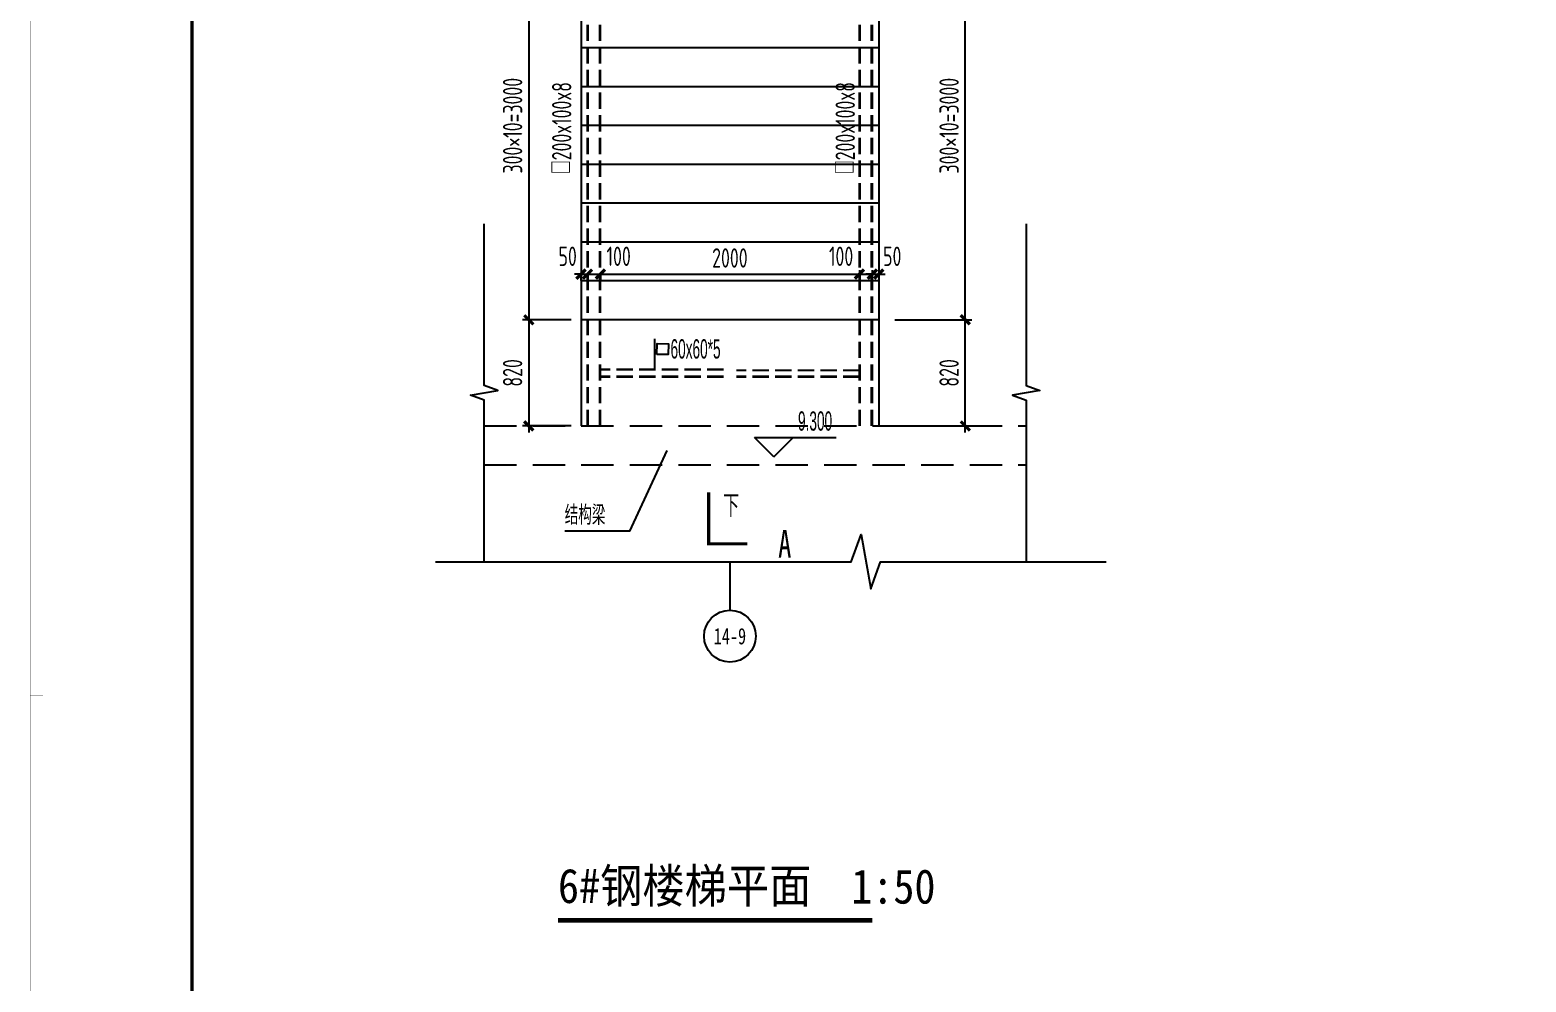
# Model space of a CAD drawing. Extents: x 458696 to 839151, y -191463 to 35158.
# Drawn here: x 505277 to 516832, y -168670 to -161313 of the extents above; entities that cross this region are included whole.
import ezdxf
from ezdxf.enums import TextEntityAlignment as Align

# ---------------------------------------------------------------- set-up
doc = ezdxf.new("R2010")
doc.units = 0
doc.header["$LTSCALE"] = 500
doc.linetypes.add('DASH', pattern=[0.35, 0.25, -0.1])
doc.linetypes.add('DASHED', pattern=[0.75, 0.5, -0.25])
doc.layers.get('0').update_dxf_attribs({"linetype": 'CONTINUOUS'})
doc.layers.get('Defpoints').update_dxf_attribs({"color": 167, "linetype": 'CONTINUOUS'})
for name, color, linetype in [('01-标注_标高', 200, 'CONTINUOUS'), ('01-标注_符号', 200, 'CONTINUOUS'), ('02-TEXT_标注', 130, 'CONTINUOUS'), ('104-14# 核心筒$2$01-标注_轴线坐标', 132, 'CONTINUOUS'), ('104-14# 核心筒$2$AXIS_TEXT', 7, 'CONTINUOUS'), ('A-E_电梯', 171, 'CONTINUOUS'), ('BEAM', 4, 'DASHED'), ('DIM', 3, 'CONTINUOUS'), ('DIM_SYMB', 3, 'CONTINUOUS'), ('PUB_TEXT', 7, 'CONTINUOUS'), ('TEXT', 7, 'CONTINUOUS')]:
    doc.layers.add(name, color=color, linetype=linetype)
doc.styles.add('104-14# 核心筒$3$_TCH_AXIS', font='STXIHEI.TTF', dxfattribs={"width": 0.75})
doc.styles.add('_TCH_DIM', font='ros.shx', dxfattribs={"width": 0.8, "bigfont": 'jd.shx'})
doc.styles.add('_TCH_LABEL', font='STXIHEI.TTF', dxfattribs={"width": 0.75})
doc.styles.add('TSSD_Dimension', font='tssdeng.shx', dxfattribs={"width": 0.7, "bigfont": 'TSSDCHN.SHX'})
doc.styles.add('TSSD_Label', font='Tssdeng.shx', dxfattribs={"width": 0.7, "bigfont": 'Hztxt.shx'})
doc.styles.add('宋体', font='', dxfattribs={"width": 0.9})
doc.styles.get('宋体').set_extended_font_data('SimSun')
doc.dimstyles.new('TSAN_50_50', dxfattribs={"dimtxt": 225, "dimasz": 50, "dimexe": 50, "dimexo": 125, "dimgap": 50, "dimtad": 2, "dimzin": 0, "dimdsep": 46, "dimtxsty": 'TSSD_Dimension', "dimblk": 'CLOSEDBLANK', "dimblk1": 'CLOSEDBLANK', "dimblk2": 'CLOSEDBLANK', "dimcen": 0, "dimdle": 50, "dimclrt": 7, "dimadec": 0, "dimazin": 0, "dimtfac": 1, "dimtdec": 0, "dimtix": 1, "dimtmove": 2, "dimatfit": 3, "dimldrblk": 'CLOSEDBLANK', "dimfxl": 1, "dimtolj": 1, "dimtzin": 0, "dimarcsym": 0})
doc.dimstyles.new('TSSD_50_50', dxfattribs={"dimtxt": 150, "dimasz": 50, "dimexe": 50, "dimexo": 125, "dimgap": 50, "dimtad": 1, "dimdec": 0, "dimzin": 0, "dimdsep": 46, "dimtxsty": 'TSSD_Dimension', "dimblk": 'ARCHTICK', "dimblk1": 'ARCHTICK', "dimblk2": 'ARCHTICK', "dimcen": 0, "dimdle": 50, "dimclrt": 7, "dimadec": 0, "dimazin": 0, "dimtfac": 1, "dimtdec": 0, "dimtix": 1, "dimtmove": 2, "dimatfit": 3, "dimfxl": 1, "dimtolj": 1, "dimtzin": 0, "dimarcsym": 0})

# ---------------------------------------------------------------- blocks, each defined once
blk = doc.blocks.new('图框-A1')
for points, const_width in [([(0, 0), (841, 0), (841, 594), (0, 594)], 0.05), ([(766, 584), (25, 584), (25, 10), (766, 10)], 0.5)]:
    blk.add_lwpolyline(points, close=True, dxfattribs=dict(const_width=const_width))
at = {"const_width": 0.05}
blk.add_lwpolyline([(0, 297), (2, 297)], dxfattribs=at)
blk = doc.blocks.new('_ArchTick')
at = {"color": 0, "const_width": 0.5}
blk.add_lwpolyline([(-0.71, -0.71), (0.71, 0.71)], dxfattribs=at)
blk = doc.blocks.new('*D1034')
at = {"layer": 'Defpoints', "color": 0, "transparency": 16777216}
for p in [(511833, -163553), (512501, -163553), (511833, -164373)]:
    blk.add_point(p, dxfattribs=at)
at = {"layer": 'DIM', "color": 0, "lineweight": -2, "transparency": 16777216}
for p, q in [((512501, -164423), (512501, -163503)), ((511958, -163553), (512551, -163553)), ((511958, -164373), (512551, -164373))]:
    blk.add_line(p, q, dxfattribs=at)
at = {"layer": 'DIM', "color": 0, "lineweight": -2, "transparency": 16777216, "xscale": 50, "yscale": 50, "zscale": 50}
for p, rotation in [((512501, -163553), 90), ((512501, -164373), 270)]:
    blk.add_blockref('_ArchTick', p, dxfattribs=dict(at, rotation=rotation))
at = {"layer": 'DIM', "color": 7, "transparency": 16777216, "insert": (512376, -163963), "char_height": 150, "attachment_point": 5, "rotation": 90, "style": 'TSSD_Dimension'}
blk.add_mtext('\\A1;820', dxfattribs=at)
blk = doc.blocks.new('*D1035')
at = {"layer": 'Defpoints', "color": 0, "transparency": 16777216}
for p in [(511833, -160553), (512501, -160553), (511833, -163553)]:
    blk.add_point(p, dxfattribs=at)
at = {"layer": 'DIM', "color": 0, "lineweight": -2, "transparency": 16777216}
for p, q in [((512501, -163603), (512501, -160503)), ((511958, -160553), (512551, -160553)), ((511958, -163553), (512551, -163553))]:
    blk.add_line(p, q, dxfattribs=at)
at = {"layer": 'DIM', "color": 0, "lineweight": -2, "transparency": 16777216, "xscale": 50, "yscale": 50, "zscale": 50}
for p, rotation in [((512501, -160553), 90), ((512501, -163553), 270)]:
    blk.add_blockref('_ArchTick', p, dxfattribs=dict(at, rotation=rotation))
at = {"layer": 'DIM', "color": 7, "transparency": 16777216, "insert": (512376, -162053), "char_height": 150, "attachment_point": 5, "rotation": 90, "style": 'TSSD_Dimension'}
blk.add_mtext('\\A1;300×10=3000', dxfattribs=at)
blk = doc.blocks.new('_ClosedBlank')
at = {"color": 0}
blk.add_lwpolyline([(0, 0, 0, 0.658, 0), (-2.5, 0, 0.658, 0.658, 0)], format="xyseb", dxfattribs=at)
blk = doc.blocks.new('*D1045')
at = {"layer": 'Defpoints', "color": 0, "transparency": 16777216}
for p in [(514558, -154837), (509340, -159161), (509533, -159361), (509533, -159361), (509533, -164373)]:
    blk.add_point(p, dxfattribs=at)
at = {"layer": 'DIM', "color": 0, "lineweight": -2, "transparency": 16777216}
for p, q in [((509533, -159236), (509533, -159033)), ((509440, -159444), (509290, -159580))]:
    blk.add_line(p, q, dxfattribs=at)
blk.add_arc((509533, -159361), 278, 100.332, 211.668, dxfattribs=at)
at = {"layer": 'DIM', "color": 0, "lineweight": -2, "transparency": 16777216, "xscale": 50, "yscale": 50, "zscale": 50}
for p, rotation in [((509533, -159083), 5.166011780229795), ((509327, -159546), 306.8339882197698)]:
    blk.add_blockref('_ClosedBlank', p, dxfattribs=dict(at, rotation=rotation))
at = {"layer": 'DIM', "color": 7, "transparency": 16777216, "insert": (509131, -159182), "char_height": 225, "attachment_point": 5, "rotation": 66, "style": 'TSSD_Dimension'}
blk.add_mtext('\\A1;132°', dxfattribs=at)
blk = doc.blocks.new('*D1050')
at = {"layer": 'Defpoints', "color": 0, "transparency": 16777216}
for p in [(509583, -163553), (509130, -164373), (509583, -164373)]:
    blk.add_point(p, dxfattribs=at)
at = {"layer": 'DIM', "color": 0, "lineweight": -2, "transparency": 16777216}
for p, q in [((509130, -163503), (509130, -164423)), ((509458, -163553), (509080, -163553)), ((509458, -164373), (509080, -164373))]:
    blk.add_line(p, q, dxfattribs=at)
at = {"layer": 'DIM', "color": 0, "lineweight": -2, "transparency": 16777216, "xscale": 50, "yscale": 50, "zscale": 50}
for p, rotation in [((509130, -163553), 90), ((509130, -164373), 270)]:
    blk.add_blockref('_ArchTick', p, dxfattribs=dict(at, rotation=rotation))
at = {"layer": 'DIM', "color": 7, "transparency": 16777216, "insert": (509005, -163963), "char_height": 150, "attachment_point": 5, "rotation": 90, "style": 'TSSD_Dimension'}
blk.add_mtext('\\A1;820', dxfattribs=at)
blk = doc.blocks.new('*D1051')
at = {"layer": 'Defpoints', "color": 0, "transparency": 16777216}
for p in [(509583, -160553), (509130, -163553), (509583, -163553)]:
    blk.add_point(p, dxfattribs=at)
at = {"layer": 'DIM', "color": 0, "lineweight": -2, "transparency": 16777216}
for p, q in [((509130, -160503), (509130, -163603)), ((509458, -160553), (509080, -160553)), ((509458, -163553), (509080, -163553))]:
    blk.add_line(p, q, dxfattribs=at)
at = {"layer": 'DIM', "color": 0, "lineweight": -2, "transparency": 16777216, "xscale": 50, "yscale": 50, "zscale": 50}
for p, rotation in [((509130, -160553), 90), ((509130, -163553), 270)]:
    blk.add_blockref('_ArchTick', p, dxfattribs=dict(at, rotation=rotation))
at = {"layer": 'DIM', "color": 7, "transparency": 16777216, "insert": (509005, -162053), "char_height": 150, "attachment_point": 5, "rotation": 90, "style": 'TSSD_Dimension'}
blk.add_mtext('\\A1;300×10=3000', dxfattribs=at)
blk = doc.blocks.new('*D1102')
at = {"layer": 'Defpoints', "color": 0, "transparency": 16777216}
for p in [(509533, -163065), (509583, -163065), (509583, -163200)]:
    blk.add_point(p, dxfattribs=at)
at = {"layer": 'DIM', "color": 0, "lineweight": -2, "transparency": 16777216}
for p, q in [((509533, -163200), (509483, -163200)), ((509533, -163190), (509533, -163250)), ((509533, -163200), (509583, -163200)), ((509583, -163190), (509583, -163250)), ((509583, -163200), (509633, -163200))]:
    blk.add_line(p, q, dxfattribs=at)
at = {"layer": 'DIM', "color": 0, "lineweight": -2, "transparency": 16777216, "xscale": 50, "yscale": 50, "zscale": 50}
blk.add_blockref('_ArchTick', (509533, -163200), dxfattribs=at)
at = {"layer": 'DIM', "color": 0, "lineweight": -2, "transparency": 16777216, "xscale": 50, "yscale": 50, "zscale": 50, "rotation": 180}
blk.add_blockref('_ArchTick', (509583, -163200), dxfattribs=at)
at = {"layer": 'DIM', "color": 7, "transparency": 16777216, "insert": (509430, -163062), "char_height": 150, "attachment_point": 5, "style": 'TSSD_Dimension'}
blk.add_mtext('\\A1;50', dxfattribs=at)
blk = doc.blocks.new('*D1103')
at = {"layer": 'Defpoints', "color": 0, "transparency": 16777216}
for p in [(509583, -163065), (509683, -163065), (509683, -163200)]:
    blk.add_point(p, dxfattribs=at)
at = {"layer": 'DIM', "color": 0, "lineweight": -2, "transparency": 16777216}
for p, q in [((509533, -163200), (509733, -163200)), ((509583, -163190), (509583, -163250)), ((509683, -163190), (509683, -163250))]:
    blk.add_line(p, q, dxfattribs=at)
at = {"layer": 'DIM', "color": 0, "lineweight": -2, "transparency": 16777216, "xscale": 50, "yscale": 50, "zscale": 50, "rotation": 180}
blk.add_blockref('_ArchTick', (509583, -163200), dxfattribs=at)
at = {"layer": 'DIM', "color": 0, "lineweight": -2, "transparency": 16777216, "xscale": 50, "yscale": 50, "zscale": 50}
blk.add_blockref('_ArchTick', (509683, -163200), dxfattribs=at)
at = {"layer": 'DIM', "color": 7, "transparency": 16777216, "insert": (509824, -163062), "char_height": 150, "attachment_point": 5, "style": 'TSSD_Dimension'}
blk.add_mtext('\\A1;100', dxfattribs=at)
blk = doc.blocks.new('*D1104')
at = {"layer": 'Defpoints', "color": 0, "transparency": 16777216}
for p in [(509683, -163065), (511683, -163065), (511683, -163200)]:
    blk.add_point(p, dxfattribs=at)
at = {"layer": 'DIM', "color": 0, "lineweight": -2, "transparency": 16777216}
for p, q in [((509633, -163200), (511733, -163200)), ((509683, -163190), (509683, -163250)), ((511683, -163190), (511683, -163250))]:
    blk.add_line(p, q, dxfattribs=at)
at = {"layer": 'DIM', "color": 0, "lineweight": -2, "transparency": 16777216, "xscale": 50, "yscale": 50, "zscale": 50, "rotation": 180}
blk.add_blockref('_ArchTick', (509683, -163200), dxfattribs=at)
at = {"layer": 'DIM', "color": 0, "lineweight": -2, "transparency": 16777216, "xscale": 50, "yscale": 50, "zscale": 50}
blk.add_blockref('_ArchTick', (511683, -163200), dxfattribs=at)
at = {"layer": 'DIM', "color": 7, "transparency": 16777216, "insert": (510683, -163075), "char_height": 150, "attachment_point": 5, "style": 'TSSD_Dimension'}
blk.add_mtext('\\A1;2000', dxfattribs=at)
blk = doc.blocks.new('*D1105')
at = {"layer": 'Defpoints', "color": 0, "transparency": 16777216}
for p in [(511683, -163045), (511783, -163045), (511783, -163200)]:
    blk.add_point(p, dxfattribs=at)
at = {"layer": 'DIM', "color": 0, "lineweight": -2, "transparency": 16777216}
for p, q in [((511633, -163200), (511833, -163200)), ((511683, -163170), (511683, -163250)), ((511783, -163170), (511783, -163250))]:
    blk.add_line(p, q, dxfattribs=at)
at = {"layer": 'DIM', "color": 0, "lineweight": -2, "transparency": 16777216, "xscale": 50, "yscale": 50, "zscale": 50, "rotation": 180}
blk.add_blockref('_ArchTick', (511683, -163200), dxfattribs=at)
at = {"layer": 'DIM', "color": 0, "lineweight": -2, "transparency": 16777216, "xscale": 50, "yscale": 50, "zscale": 50}
blk.add_blockref('_ArchTick', (511783, -163200), dxfattribs=at)
at = {"layer": 'DIM', "color": 7, "transparency": 16777216, "insert": (511542, -163062), "char_height": 150, "attachment_point": 5, "style": 'TSSD_Dimension'}
blk.add_mtext('\\A1;100', dxfattribs=at)
blk = doc.blocks.new('*D1106')
at = {"layer": 'Defpoints', "color": 0, "transparency": 16777216}
for p in [(511783, -163045), (511833, -163045), (511833, -163200)]:
    blk.add_point(p, dxfattribs=at)
at = {"layer": 'DIM', "color": 0, "lineweight": -2, "transparency": 16777216}
for p, q in [((511783, -163200), (511733, -163200)), ((511783, -163170), (511783, -163250)), ((511783, -163200), (511833, -163200)), ((511833, -163170), (511833, -163250)), ((511833, -163200), (511883, -163200))]:
    blk.add_line(p, q, dxfattribs=at)
at = {"layer": 'DIM', "color": 0, "lineweight": -2, "transparency": 16777216, "xscale": 50, "yscale": 50, "zscale": 50}
blk.add_blockref('_ArchTick', (511783, -163200), dxfattribs=at)
at = {"layer": 'DIM', "color": 0, "lineweight": -2, "transparency": 16777216, "xscale": 50, "yscale": 50, "zscale": 50, "rotation": 180}
blk.add_blockref('_ArchTick', (511833, -163200), dxfattribs=at)
at = {"layer": 'DIM', "color": 7, "transparency": 16777216, "insert": (511937, -163062), "char_height": 150, "attachment_point": 5, "style": 'TSSD_Dimension'}
blk.add_mtext('\\A1;50', dxfattribs=at)

msp = doc.modelspace()

# ---------------------------------------------------------------- linework, layer by layer
msp.add_line((510103.045, -163935.461), (510103.188, -163699.682))
msp.add_lwpolyline([(510119.084, -163820.685), (510120.35, -163735.983), (510207.762, -163737.29), (510206.496, -163821.992)], close=True)
msp.add_lwpolyline([(510195.243, -164562.972), (509907.333, -165186.836), (509406.909, -165186.836)])
at = {"layer": '01-标注_标高'}
for p, q in [((511022.317, -164611.496), (510872.317, -164461.496)), ((510872.317, -164461.496), (511502.682, -164461.496)), ((511022.317, -164611.496), (511172.317, -164461.496))]:
    msp.add_line(p, q, dxfattribs=at)
at = {"layer": '01-标注_符号'}
for points in [[(508784.985, -165421.866), (508784.985, -164172.977), (508679.985, -164134.76), (508889.985, -164097.732), (508784.985, -164060.477), (508784.985, -162811.589)], [(512971.619, -162811.589), (512971.619, -164060.477), (513076.619, -164098.694), (512866.619, -164135.723), (512971.619, -164172.977), (512971.619, -165421.866)], [(508408.538, -165421.866), (511620.824, -165421.866), (511697.257, -165211.866), (511771.315, -165631.866), (511845.824, -165421.866), (513589.769, -165421.866)]]:
    msp.add_lwpolyline(points, dxfattribs=at)
at = {"layer": '01-标注_符号', "const_width": 25}
msp.add_lwpolyline([(510518.306, -164885.987), (510518.306, -165283.932), (510818.306, -165283.932)], dxfattribs=at)
at = {"layer": '104-14# 核心筒$2$01-标注_轴线坐标'}
msp.add_line((510683.324, -165421.866), (510683.324, -165796.866), dxfattribs=at)
msp.add_circle((510683.324, -165996.866), 200, dxfattribs=at)
at = {"layer": 'A-E_电梯'}
for p, q in [((509533.324, -159360.576), (509533.324, -164372.589)), ((511833.324, -160384.602), (511833.324, -164372.589)), ((511833.324, -161452.589), (509533.324, -161452.589)), ((511833.324, -161752.589), (509533.324, -161752.589)), ((511833.324, -162052.589), (509533.324, -162052.589)), ((511833.324, -162352.589), (509533.324, -162352.589)), ((511833.324, -162652.589), (509533.324, -162652.589)), ((511833.324, -162952.589), (509533.324, -162952.589)), ((511833.324, -163252.589), (509533.324, -163252.589)), ((511833.324, -163552.589), (509533.324, -163552.589))]:
    msp.add_line(p, q, dxfattribs=at)
at = {"layer": 'BEAM', "linetype": 'DASH'}
for p, q in [((509583.324, -164372.589), (509583.324, -160472.589)), ((509589.324, -164372.589), (509589.324, -160472.589)), ((509677.324, -164372.589), (509677.324, -160472.589)), ((509683.324, -164372.589), (509683.324, -160472.589)), ((511683.324, -164372.589), (511683.324, -160472.589)), ((511689.324, -164372.589), (511689.324, -160472.589)), ((511777.324, -164372.589), (511777.324, -160472.589)), ((511783.324, -164372.589), (511783.324, -160472.589))]:
    msp.add_line(p, q, dxfattribs=at)
at = {"layer": 'BEAM', "color": 9, "linetype": 'DASH'}
for p, q in [((510633.324, -163935.461), (509683.324, -163935.461)), ((510633.324, -163940.461), (509683.324, -163940.461)), ((511683.324, -163945.461), (510733.324, -163945.461)), ((510633.324, -163990.461), (509683.324, -163990.461)), ((510633.324, -163995.461), (509683.324, -163995.461)), ((511683.324, -163990.461), (510733.324, -163990.461)), ((511683.324, -163995.461), (510733.324, -163995.461))]:
    msp.add_line(p, q, dxfattribs=at)
at = {"layer": 'BEAM'}
for p, q in [((508784.985, -164372.589), (512971.619, -164372.589)), ((508784.985, -164672.589), (512971.619, -164672.589))]:
    msp.add_line(p, q, dxfattribs=at)
at = {"layer": 'DIM_SYMB', "const_width": 35}
msp.add_lwpolyline([(509355.131, -168191.93), (511784.192, -168191.93)], dxfattribs=at)

# ---------------------------------------------------------------- block references
at = {"xscale": 50, "yscale": 50, "zscale": 50}
msp.add_blockref('图框-A1', (505278.024, -181307.375), dxfattribs=at)

# ---------------------------------------------------------------- texts
at = {"layer": '02-TEXT_标注', "style": '_TCH_DIM', "width": 0.529412}
msp.add_text(' 60x60*5 ', height=148.75, rotation=359.9653424, dxfattribs=at).set_placement((510195.244, -163851.781))
at = {"layer": '02-TEXT_标注'}
for s, height, style, width, p in [('9.300', 148.75, '_TCH_DIM', 0.529412, (511209.087, -164408.996)), ('下', 173.643, '_TCH_DIM', 0.75, (510630.925, -165077.472)), ('A', 212.5, '_TCH_LABEL', 0.705882, (511055.806, -165390.182))]:
    msp.add_text(s, height=height, dxfattribs=dict(at, style=style, width=width)).set_placement(p)
at = {"layer": '104-14# 核心筒$2$AXIS_TEXT', "style": '104-14# 核心筒$3$_TCH_AXIS', "width": 0.743037}
msp.add_text('14-9', height=126.055, dxfattribs=at).set_placement((510558.313, -166059.893), (510808.334, -166059.893), align=Align.FIT)
at = {"layer": 'PUB_TEXT', "style": '宋体', "width": 0.9}
for s, p in [('6#钢楼梯平面', (509355.131, -168058.884)), ('1:50', (511620.071, -168063.469))]:
    msp.add_text(s, height=265.8228, dxfattribs=at).set_placement(p)
at = {"layer": 'TEXT', "style": 'TSSD_Label', "width": 0.7}
for p in [(509458.993, -162425.539), (511648.825, -162425.539)]:
    msp.add_text('□200x100x8', height=150, rotation=90, dxfattribs=at).set_placement(p)
msp.add_text('结构梁', height=150, dxfattribs=at).set_placement((509406.909, -165136.836))

# ---------------------------------------------------------------- dimensions: what is measured, and where the dimension line sits
at = {"layer": 'DIM'}
dim = msp.add_angular_dim_2l(base=(509340.452, -159160.852), line1=((514557.559, -154836.734), (509533.324, -159360.576)), line2=((509533.324, -159360.576), (509533.324, -164372.589)), dimstyle='TSAN_50_50', dxfattribs=at)
dim.commit()
dim.dimension.update_dxf_attribs({"geometry": '*D1045', "text_midpoint": (509131.228, -159181.551)})
for base, p1, p2, picture, middle in [((509129.852, -163552.589), (509583.324, -160552.589), (509583.324, -163552.589), '*D1051', (509004.852, -162052.589)), ((512500.551, -160552.589), (511833.324, -163552.589), (511833.324, -160552.589), '*D1035', (512375.551, -162052.589))]:
    dim = msp.add_linear_dim(base=base, p1=p1, p2=p2, angle=90, text='300×10=3000', dimstyle='TSSD_50_50', dxfattribs=at)
    dim.commit()
    dim.dimension.update_dxf_attribs({"geometry": picture, "text_midpoint": middle})
for base, p1, p2, picture, middle in [((509583.324, -163199.575), (509533.324, -163064.86), (509583.324, -163064.86), '*D1102', (509429.894, -163062.075)), ((509683.324, -163199.575), (509583.324, -163064.86), (509683.324, -163064.86), '*D1103', (509824.445, -163062.075)), ((511783.324, -163199.575), (511683.324, -163045.163), (511783.324, -163045.163), '*D1105', (511542.202, -163062.075)), ((511833.324, -163199.575), (511783.324, -163045.163), (511833.324, -163045.163), '*D1106', (511936.753, -163062.075))]:
    dim = msp.add_linear_dim(base=base, p1=p1, p2=p2, dimstyle='TSSD_50_50', dxfattribs=at)
    dim.commit()
    dim.dimension.update_dxf_attribs({"geometry": picture, "text_midpoint": middle, "dimtype": 160})
dim = msp.add_linear_dim(base=(511683.324, -163199.575), p1=(509683.324, -163064.86), p2=(511683.324, -163064.86), dimstyle='TSSD_50_50', dxfattribs=at)
dim.commit()
dim.dimension.update_dxf_attribs({"geometry": '*D1104', "text_midpoint": (510683.324, -163074.575)})
for base, p1, p2, picture, middle in [((509129.852, -164372.589), (509583.324, -163552.589), (509583.324, -164372.589), '*D1050', (509004.852, -163962.589)), ((512500.551, -163552.589), (511833.324, -164372.589), (511833.324, -163552.589), '*D1034', (512375.551, -163962.589))]:
    dim = msp.add_linear_dim(base=base, p1=p1, p2=p2, angle=90, dimstyle='TSSD_50_50', dxfattribs=at)
    dim.commit()
    dim.dimension.update_dxf_attribs({"geometry": picture, "text_midpoint": middle})

doc.saveas('drawing.dxf')
